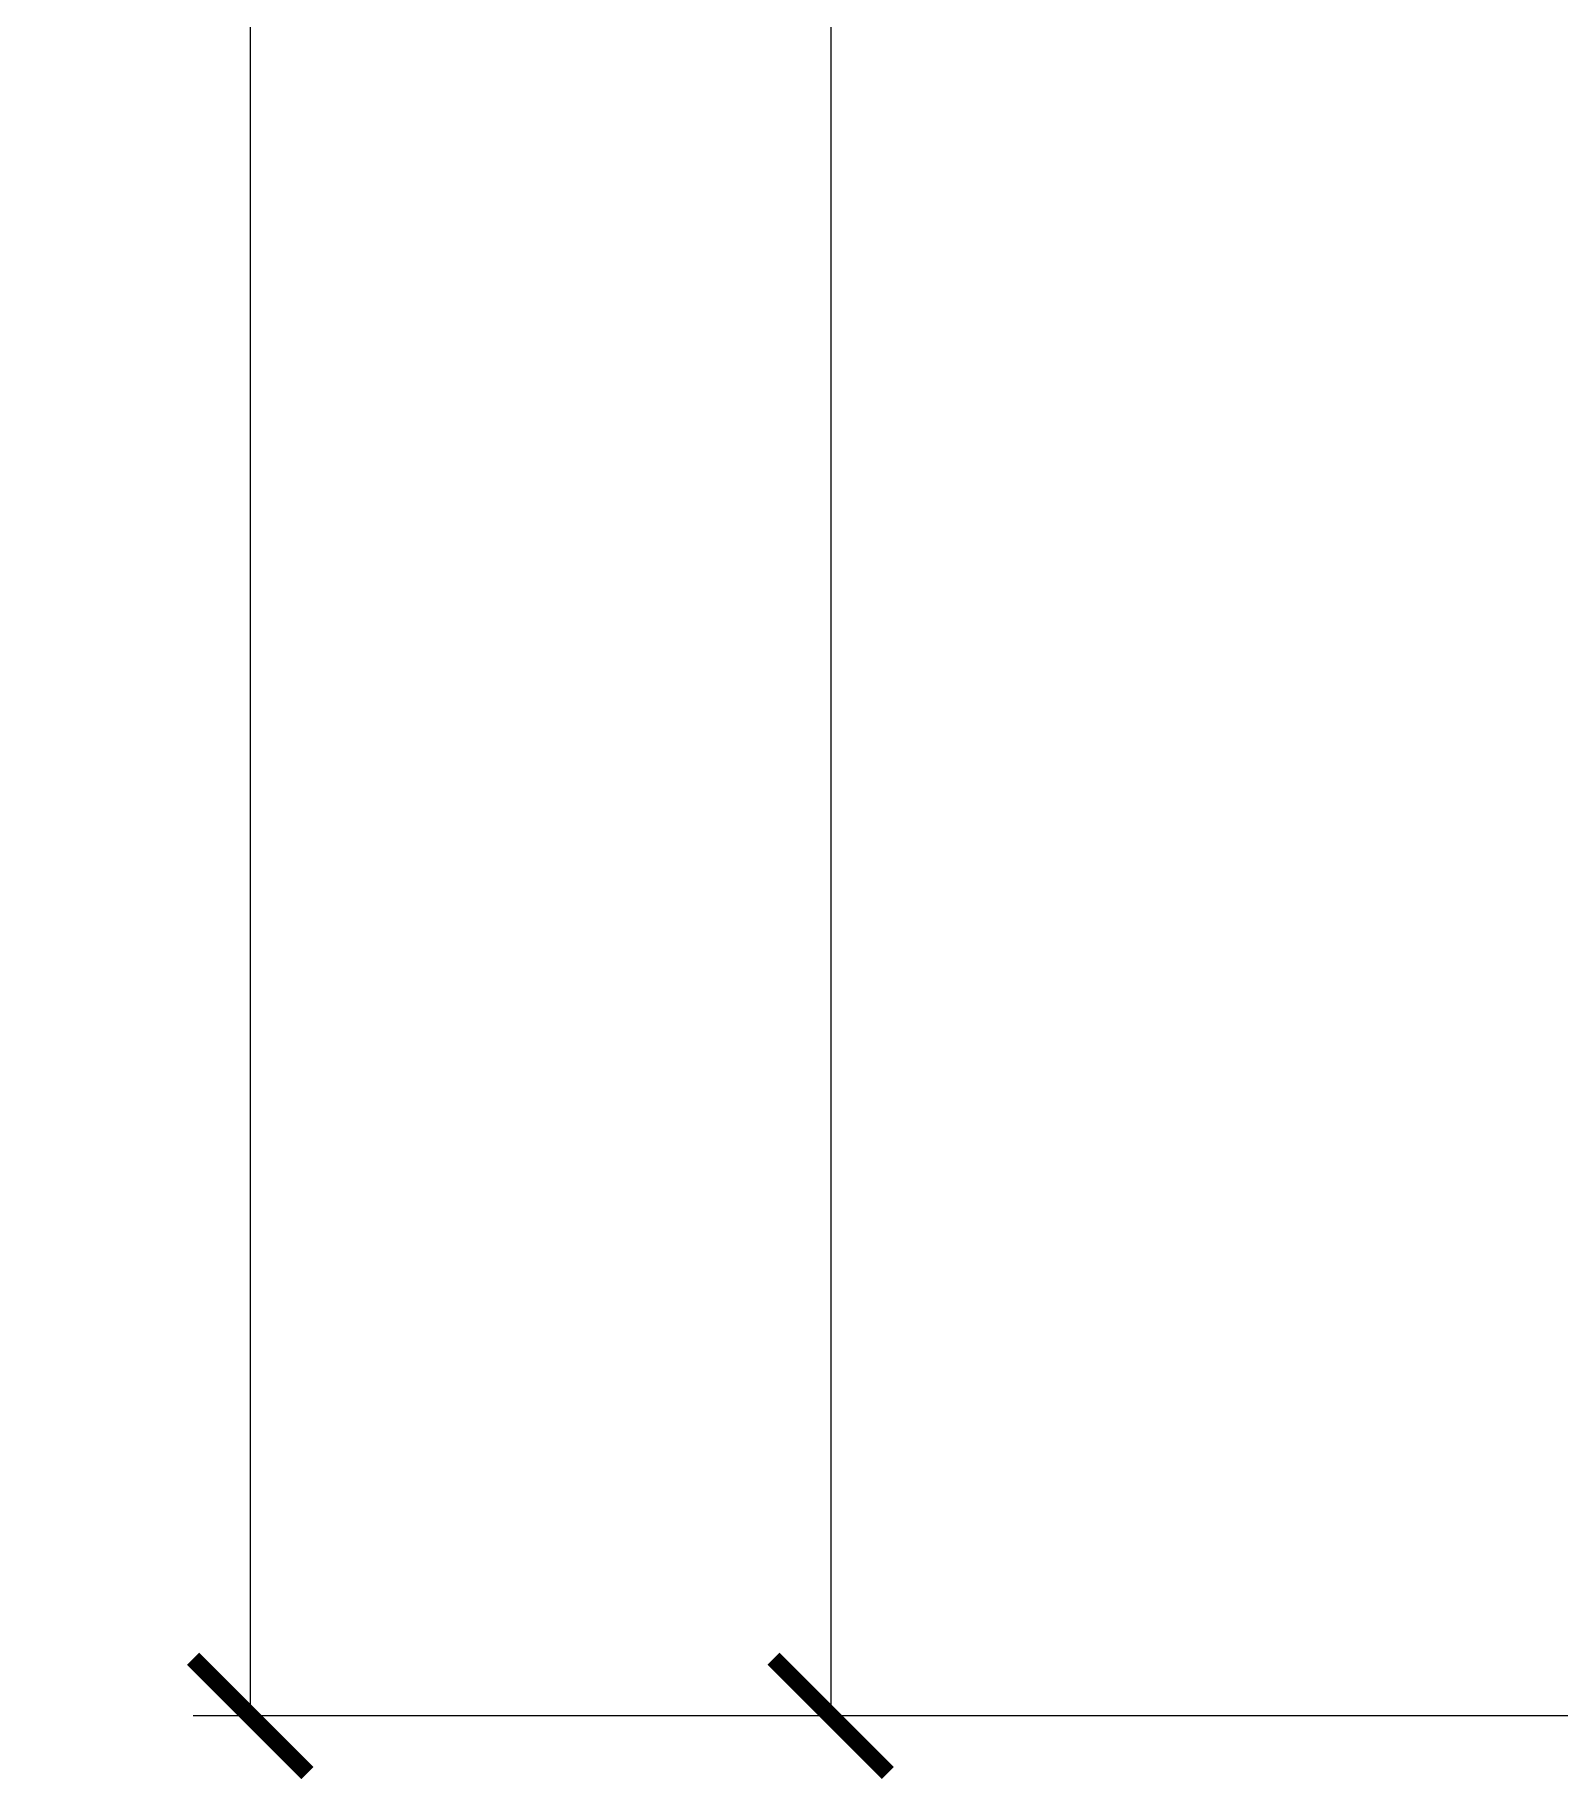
# Model space of a CAD drawing. Header units: millimetres. Extents: x -11841 to 102317, y -68819 to 40378.
# Drawn here: x 2778 to 3445, y -29784 to -29021 of the extents above; entities that cross this region are included whole.
import ezdxf

# ---------------------------------------------------------------- set-up
doc = ezdxf.new("R2010")
doc.units = ezdxf.units.MM
doc.layers.add('Dimensions', color=7, linetype='Continuous')
doc.styles.get("Standard").update_dxf_attribs({"font": 'Arial.ttf'})
doc.dimstyles.new('JRMStyle', dxfattribs={"dimtxt": 3.5, "dimasz": 2.5, "dimexe": 1.25, "dimexo": 0.625, "dimtad": 1, "dimdec": 0, "dimdsep": 46, "dimtxsty": 'Standard', "dimblk": 'ARCHTICK', "dimblk1": 'ARCHTICK', "dimblk2": 'ARCHTICK', "dimcen": 2.5, "dimadec": 0, "dimazin": 0, "dimtfac": 1, "dimtdec": 0, "dimtmove": 0, "dimatfit": 3, "dimldrblk": 'ARCHTICK', "dimfxl": 1, "dimarcsym": 0})

# ---------------------------------------------------------------- blocks, each defined once
blk = doc.blocks.new('_ArchTick')
at = {"color": 0, "linetype": 'ByBlock', "const_width": 0.15}
blk.add_lwpolyline([(-0.5, -0.5), (0.5, 0.5)], dxfattribs=at)
blk = doc.blocks.new('*D14')
at = {"layer": 'Defpoints', "color": 0, "transparency": 16777216}
for p in [(3558.96, -22076.45), (2872.33, -29756.45), (3558.96, -29756.45)]:
    blk.add_point(p, dxfattribs=at)
at = {"layer": 'Dimensions', "color": 0, "lineweight": -2, "transparency": 16777216}
for p, q in [((3546.46, -22076.45), (2847.33, -22076.45)), ((2872.33, -22076.45), (2872.33, -29756.45)), ((3546.46, -29756.45), (2847.33, -29756.45))]:
    blk.add_line(p, q, dxfattribs=at)
at = {"layer": 'Dimensions', "color": 0, "lineweight": -2, "transparency": 16777216, "xscale": 50, "yscale": 50, "zscale": 50}
for p, rotation in [((2872.33, -22076.45), 90), ((2872.33, -29756.45), 270)]:
    blk.add_blockref('_ArchTick', p, dxfattribs=dict(at, rotation=rotation))
at = {"layer": 'Dimensions', "color": 0, "transparency": 16777216, "insert": (2824.09, -25916.45), "char_height": 70, "attachment_point": 5, "rotation": 90}
blk.add_mtext('7680mm', dxfattribs=at)
blk = doc.blocks.new('*D15')
at = {"layer": 'Defpoints', "color": 0, "transparency": 16777216}
for p in [(3558.96, -24611.45), (3126.12, -29756.45), (3558.96, -29756.45)]:
    blk.add_point(p, dxfattribs=at)
at = {"layer": 'Dimensions', "color": 0, "lineweight": -2, "transparency": 16777216}
for p, q in [((3546.46, -24611.45), (3101.12, -24611.45)), ((3126.12, -24611.45), (3126.12, -29756.45)), ((3546.46, -29756.45), (3101.12, -29756.45))]:
    blk.add_line(p, q, dxfattribs=at)
at = {"layer": 'Dimensions', "color": 0, "lineweight": -2, "transparency": 16777216, "xscale": 50, "yscale": 50, "zscale": 50}
for p, rotation in [((3126.12, -24611.45), 90), ((3126.12, -29756.45), 270)]:
    blk.add_blockref('_ArchTick', p, dxfattribs=dict(at, rotation=rotation))
at = {"layer": 'Dimensions', "color": 0, "transparency": 16777216, "insert": (3077.88, -27183.95), "char_height": 70, "attachment_point": 5, "rotation": 90}
blk.add_mtext('5145mm', dxfattribs=at)

msp = doc.modelspace()

# ---------------------------------------------------------------- dimensions: what is measured, and where the dimension line sits
at = {"layer": 'Dimensions'}
dim = msp.add_linear_dim(base=(2872.33, -29756.45), p1=(3558.96, -22076.45), p2=(3558.96, -29756.45), angle=90, dimstyle='JRMStyle', override={"dimpost": 'mm'}, dxfattribs=at)
dim.commit()
dim.dimension.update_dxf_attribs({"geometry": '*D14', "text_midpoint": (2872.33, -25916.45), "dimtype": 160})
dim = msp.add_linear_dim(base=(3126.12, -29756.45), p1=(3558.96, -24611.45), p2=(3558.96, -29756.45), angle=90, dimstyle='JRMStyle', override={"dimpost": 'mm'}, dxfattribs=at)
dim.commit()
dim.dimension.update_dxf_attribs({"geometry": '*D15', "text_midpoint": (3077.88, -27183.95)})

doc.saveas('drawing.dxf')
